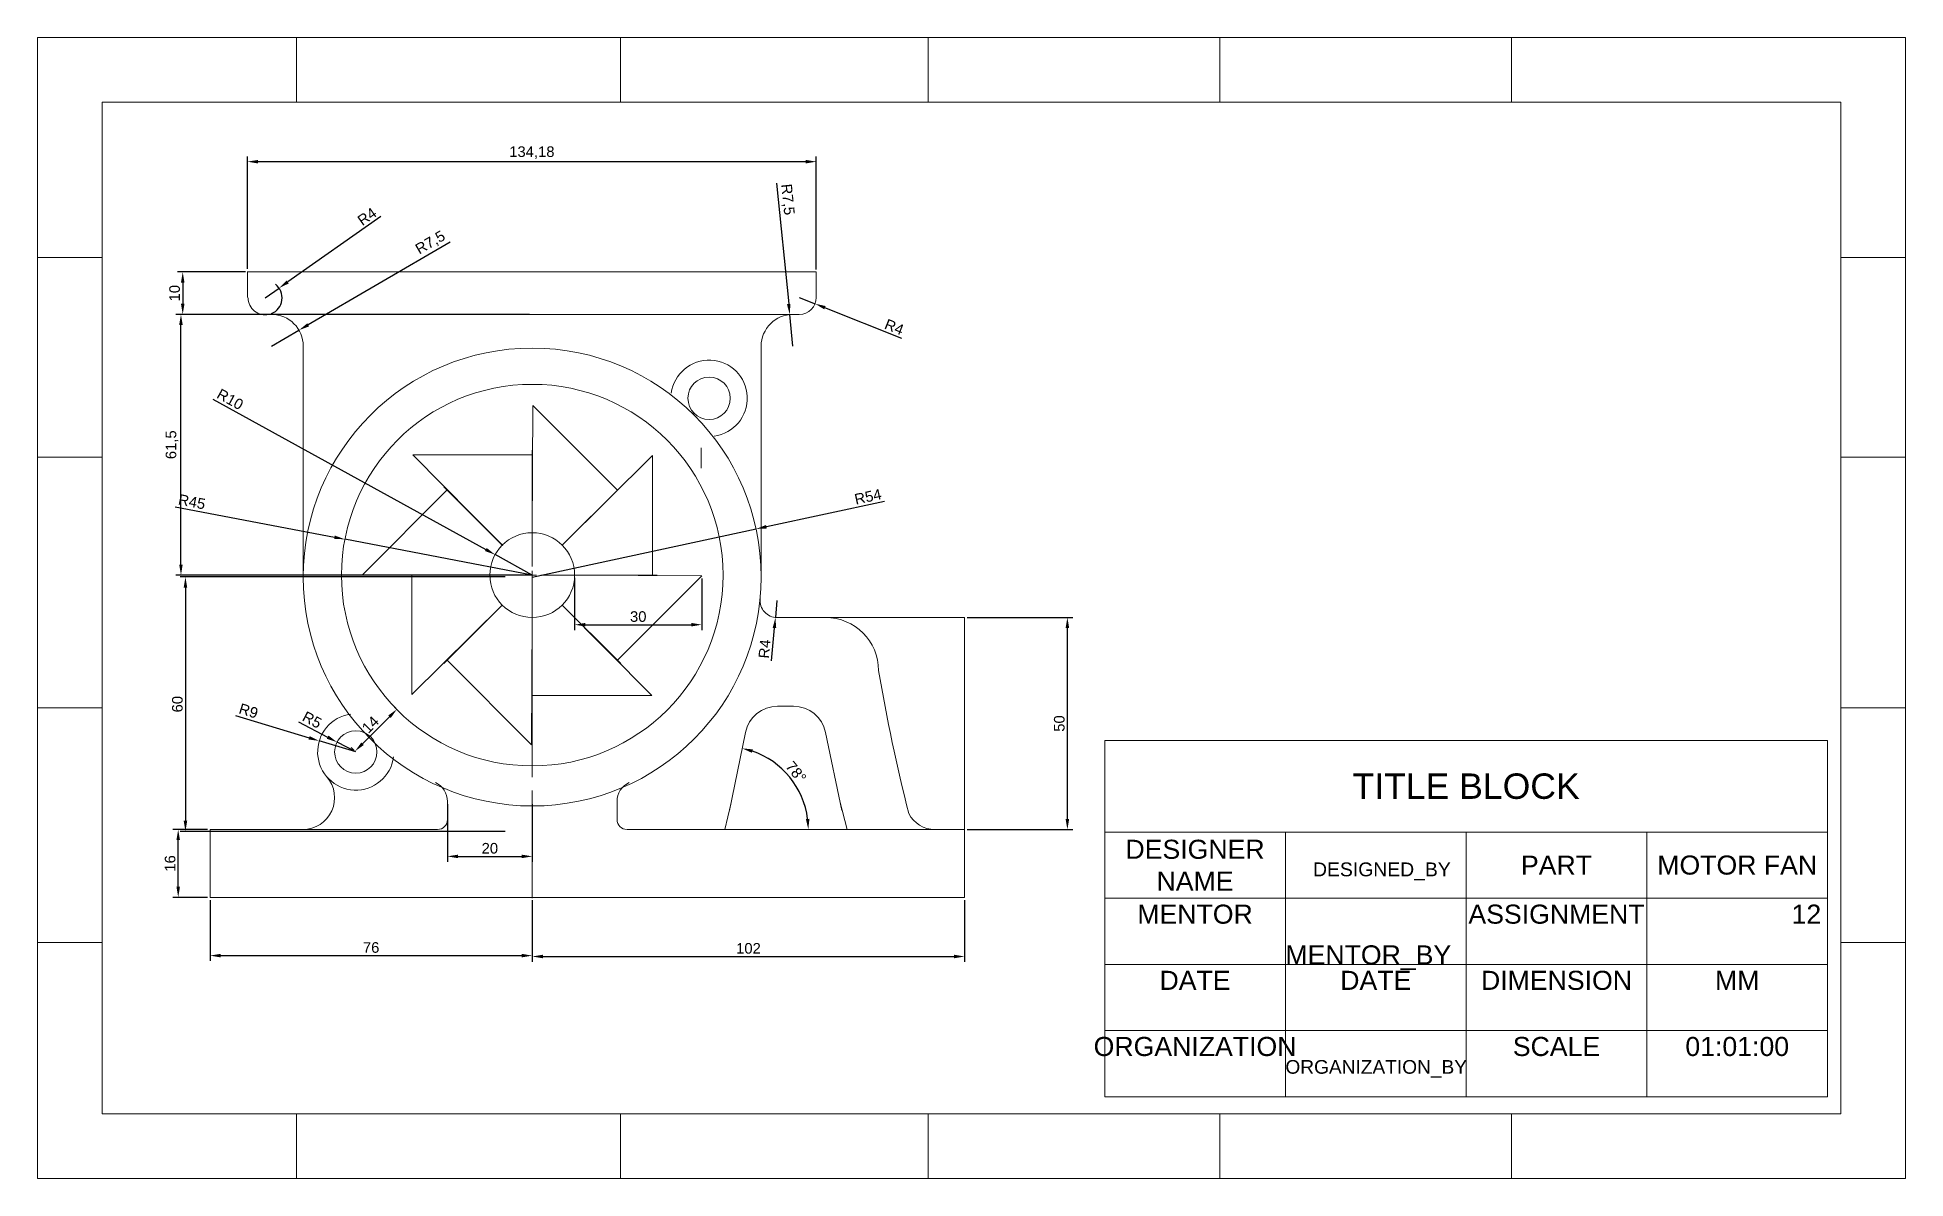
# Model space of a CAD drawing. Header units: millimetres. Extents: x 3435 to 3876, y 1802 to 2071.
import ezdxf

# ---------------------------------------------------------------- set-up
doc = ezdxf.new("R2010")
doc.units = ezdxf.units.MM
doc.linetypes.add('CENTER2', pattern=[28.575, 19.05, -3.175, 3.175, -3.175])
doc.layers.get('0').update_dxf_attribs({"color": 3, "lineweight": 0})
doc.layers.get('Defpoints').update_dxf_attribs({"color": 130, "lineweight": 5})
for name, color, linetype, lineweight, plot in [('outer body', 131, 'Continuous', 5, False), ('ring body', 170, 'Continuous', 5, False), ('ring layer', 200, 'Continuous', 5, False), ('spinnor', 122, 'Continuous', 15, False)]:
    doc.layers.add(name, color=color, linetype=linetype, lineweight=lineweight, plot=plot)
doc.styles.get("Standard").update_dxf_attribs({"font": 'arial.ttf'})
doc.dimstyles.new('ISO-25', dxfattribs={"dimtxt": 2.5, "dimasz": 2.5, "dimexe": 1.25, "dimexo": 0.625, "dimtad": 1, "dimtxsty": 'Standard', "dimcen": 2.5, "dimadec": 0, "dimazin": 0, "dimtfac": 1, "dimtmove": 0, "dimatfit": 3, "dimfxl": 1, "dimarcsym": 0})

# ---------------------------------------------------------------- blocks, each defined once
blk = doc.blocks.new('*U1')
at = {"color": 0, "linetype": 'CENTER2', "transparency": 16777216}
for p, q in [((0, 2), (0, 13.5)), ((-13.5, 0), (-2, 0)), ((2, 0), (13.5, 0)), ((0, -13.5), (0, -2))]:
    blk.add_line(p, q, dxfattribs=at)
at = {"color": 0, "linetype": 'Continuous', "transparency": 16777216}
for p, q in [((-1, 0), (1, 0)), ((0, -1), (0, 1))]:
    blk.add_line(p, q, dxfattribs=at)
blk = doc.blocks.new('*D6')
at = {"layer": 'Defpoints', "color": 0, "transparency": 16777216}
for p in [(3552.07, 1868.61), (3654.07, 1868.61), (3654.07, 1854.65)]:
    blk.add_point(p, dxfattribs=at)
at = {"layer": 'spinnor', "color": 0, "lineweight": -2, "transparency": 16777216}
for p, q in [((3552.07, 1867.98), (3552.07, 1853.4)), ((3654.07, 1867.98), (3654.07, 1853.4)), ((3554.57, 1854.65), (3651.57, 1854.65))]:
    blk.add_line(p, q, dxfattribs=at)
at = {"layer": 'spinnor', "color": 0, "transparency": 16777216}
for points in [[(3554.57, 1855.07), (3554.57, 1854.24), (3552.07, 1854.65)], [(3651.57, 1855.07), (3651.57, 1854.24), (3654.07, 1854.65)]]:
    blk.add_solid(points, dxfattribs=at)
at = {"layer": 'spinnor', "color": 0, "transparency": 16777216, "insert": (3603.07, 1856.56), "char_height": 2.5, "attachment_point": 5}
blk.add_mtext('102', dxfattribs=at)
blk = doc.blocks.new('*D7')
at = {"layer": 'Defpoints', "color": 0, "transparency": 16777216}
for p in [(3476.07, 1868.61), (3552.07, 1868.61), (3552.07, 1854.86)]:
    blk.add_point(p, dxfattribs=at)
at = {"layer": 'spinnor', "color": 0, "lineweight": -2, "transparency": 16777216}
for p, q in [((3476.07, 1867.98), (3476.07, 1853.61)), ((3552.07, 1867.98), (3552.07, 1853.61)), ((3478.57, 1854.86), (3549.57, 1854.86))]:
    blk.add_line(p, q, dxfattribs=at)
at = {"layer": 'spinnor', "color": 0, "transparency": 16777216}
for points in [[(3478.57, 1855.28), (3478.57, 1854.45), (3476.07, 1854.86)], [(3549.57, 1855.28), (3549.57, 1854.45), (3552.07, 1854.86)]]:
    blk.add_solid(points, dxfattribs=at)
at = {"layer": 'spinnor', "color": 0, "transparency": 16777216, "insert": (3514.07, 1856.76), "char_height": 2.5, "attachment_point": 5}
blk.add_mtext('76', dxfattribs=at)
blk = doc.blocks.new('*D8')
at = {"layer": 'Defpoints', "color": 0, "transparency": 16777216}
for p in [(3532.07, 1891.22), (3552.07, 1891.22), (3552.07, 1878.27)]:
    blk.add_point(p, dxfattribs=at)
at = {"layer": 'spinnor', "color": 0, "lineweight": -2, "transparency": 16777216}
for p, q in [((3532.07, 1890.59), (3532.07, 1877.02)), ((3552.07, 1890.59), (3552.07, 1877.02)), ((3534.57, 1878.27), (3549.57, 1878.27))]:
    blk.add_line(p, q, dxfattribs=at)
at = {"layer": 'spinnor', "color": 0, "transparency": 16777216}
for points in [[(3534.57, 1878.68), (3534.57, 1877.85), (3532.07, 1878.27)], [(3549.57, 1878.68), (3549.57, 1877.85), (3552.07, 1878.27)]]:
    blk.add_solid(points, dxfattribs=at)
at = {"layer": 'spinnor', "color": 0, "transparency": 16777216, "insert": (3542.07, 1880.17), "char_height": 2.5, "attachment_point": 5}
blk.add_mtext('20', dxfattribs=at)
blk = doc.blocks.new('*D9')
at = {"layer": 'Defpoints', "color": 0, "transparency": 16777216}
for p in [(3604.87, 1955.5), (3552.07, 1944.16)]:
    blk.add_point(p, dxfattribs=at)
at = {"layer": 'spinnor', "color": 0, "lineweight": -2, "transparency": 16777216}
for p, q in [((3635.18, 1962), (3607.31, 1956.02)), ((3552.07, 1944.16), (3604.87, 1955.5))]:
    blk.add_line(p, q, dxfattribs=at)
at = {"layer": 'spinnor', "color": 0, "transparency": 16777216}
blk.add_solid([(3607.22, 1956.43), (3607.4, 1955.61), (3604.87, 1955.5)], dxfattribs=at)
at = {"layer": 'spinnor', "color": 0, "transparency": 16777216, "insert": (3631.26, 1963.1), "char_height": 2.5, "attachment_point": 5, "rotation": 12.1165}
blk.add_mtext('R54', dxfattribs=at)
blk = doc.blocks.new('*D10')
at = {"layer": 'Defpoints', "color": 0, "transparency": 16777216}
for p in [(3507.87, 1953.07), (3552.07, 1944.61)]:
    blk.add_point(p, dxfattribs=at)
at = {"layer": 'spinnor', "color": 0, "lineweight": -2, "transparency": 16777216}
for p, q in [((3467.87, 1960.72), (3505.41, 1953.54)), ((3552.07, 1944.61), (3507.87, 1953.07))]:
    blk.add_line(p, q, dxfattribs=at)
at = {"layer": 'spinnor', "color": 0, "transparency": 16777216}
blk.add_solid([(3505.49, 1953.94), (3505.34, 1953.13), (3507.87, 1953.07)], dxfattribs=at)
at = {"layer": 'spinnor', "color": 0, "transparency": 16777216, "insert": (3471.78, 1961.9), "char_height": 2.5, "attachment_point": 5, "rotation": 349.1675}
blk.add_mtext('R45', dxfattribs=at)
blk = doc.blocks.new('*D11')
at = {"layer": 'Defpoints', "color": 0, "transparency": 16777216}
for p in [(3543.31, 1949.44), (3552.07, 1944.61)]:
    blk.add_point(p, dxfattribs=at)
at = {"layer": 'spinnor', "color": 0, "lineweight": -2, "transparency": 16777216}
for p, q in [((3476.73, 1986.14), (3541.12, 1950.64)), ((3552.07, 1944.61), (3543.31, 1949.44))]:
    blk.add_line(p, q, dxfattribs=at)
at = {"layer": 'spinnor', "color": 0, "transparency": 16777216}
blk.add_solid([(3541.32, 1951.01), (3540.92, 1950.28), (3543.31, 1949.44)], dxfattribs=at)
at = {"layer": 'spinnor', "color": 0, "transparency": 16777216, "insert": (3480.81, 1986.07), "char_height": 2.5, "attachment_point": 5, "rotation": 331.131}
blk.add_mtext('R10', dxfattribs=at)
blk = doc.blocks.new('*U12')
at = {"layer": 'outer body'}
for p, q in [((-10.66, -7.02), (10.66, 14.09)), ((10.66, 14.09), (10.66, -14.09)), ((-7.87, -14.09), (10.66, -14.09))]:
    blk.add_line(p, q, dxfattribs=at)
at = {"layer": 'spinnor'}
for p, q in [((-10.66, -7.02), (3.13, 6.77)), ((3.13, 6.77), (3.13, 6.63)), ((-7.73, -14.09), (10.66, -14.09))]:
    blk.add_line(p, q, dxfattribs=at)
blk = doc.blocks.new('*U13')
at = {"layer": 'outer body', "color": 0, "linetype": 'ByBlock', "lineweight": -2, "transparency": 16777216}
for p, rotation in [((3554.65, 1967.11), 45.00000000000001), ((3537.98, 1962.34), 90), ((3529.57, 1947.19), 135), ((3574.57, 1942.03), 315), ((3534.34, 1930.52), 180), ((3549.49, 1922.11), 225), ((3566.16, 1926.88), 270)]:
    blk.add_blockref('*U12', p, dxfattribs=dict(at, rotation=rotation))
blk.add_blockref('*U12', (3569.8, 1958.7), dxfattribs=at)
blk = doc.blocks.new('*D14')
at = {"layer": 'Defpoints', "color": 0, "transparency": 16777216}
for p in [(3612.81, 2006.07), (3613.57, 1998.61)]:
    blk.add_point(p, dxfattribs=at)
at = {"layer": 'outer body', "color": 0, "lineweight": -2, "transparency": 16777216}
for p, q in [((3609.65, 2037.07), (3612.56, 2008.56)), ((3613.57, 1998.61), (3612.81, 2006.07))]:
    blk.add_line(p, q, dxfattribs=at)
at = {"layer": 'outer body', "color": 0, "transparency": 16777216}
blk.add_solid([(3612.97, 2008.6), (3612.14, 2008.51), (3612.81, 2006.07)], dxfattribs=at)
at = {"layer": 'outer body', "color": 0, "transparency": 16777216, "insert": (3612.18, 2033.2), "char_height": 2.5, "attachment_point": 5, "rotation": 275.8114}
blk.add_mtext('R7,5', dxfattribs=at)
blk = doc.blocks.new('*D15')
at = {"layer": 'Defpoints', "color": 0, "transparency": 16777216}
for p in [(3615.07, 2010.11), (3618.78, 2008.62)]:
    blk.add_point(p, dxfattribs=at)
at = {"layer": 'outer body', "color": 0, "lineweight": -2, "transparency": 16777216}
for p, q in [((3615.07, 2010.11), (3618.78, 2008.62)), ((3639.21, 2000.41), (3621.1, 2007.69))]:
    blk.add_line(p, q, dxfattribs=at)
at = {"layer": 'outer body', "color": 0, "transparency": 16777216}
blk.add_solid([(3621.26, 2008.07), (3620.95, 2007.3), (3618.78, 2008.62)], dxfattribs=at)
at = {"layer": 'outer body', "color": 0, "transparency": 16777216, "insert": (3637.46, 2003.14), "char_height": 2.5, "attachment_point": 5, "rotation": 338.1212}
blk.add_mtext('R4', dxfattribs=at)
blk = doc.blocks.new('*D16')
at = {"layer": 'Defpoints', "color": 0, "transparency": 16777216}
for p in [(3497.05, 2002.38), (3490.57, 1998.61)]:
    blk.add_point(p, dxfattribs=at)
at = {"layer": 'outer body', "color": 0, "lineweight": -2, "transparency": 16777216}
for p, q in [((3532.72, 2023.15), (3499.21, 2003.64)), ((3490.57, 1998.61), (3497.05, 2002.38))]:
    blk.add_line(p, q, dxfattribs=at)
at = {"layer": 'outer body', "color": 0, "transparency": 16777216}
blk.add_solid([(3499, 2004), (3499.42, 2003.28), (3497.05, 2002.38)], dxfattribs=at)
at = {"layer": 'outer body', "color": 0, "transparency": 16777216, "insert": (3528.1, 2022.92), "char_height": 2.5, "attachment_point": 5, "rotation": 30.2149}
blk.add_mtext('R7,5', dxfattribs=at)
blk = doc.blocks.new('*D17')
at = {"layer": 'Defpoints', "color": 0, "transparency": 16777216}
for p in [(3489.07, 2010.01), (3492.34, 2012.31)]:
    blk.add_point(p, dxfattribs=at)
at = {"layer": 'outer body', "color": 0, "lineweight": -2, "transparency": 16777216}
for p, q in [((3516.34, 2029.17), (3494.39, 2013.75)), ((3489.07, 2010.01), (3492.34, 2012.31))]:
    blk.add_line(p, q, dxfattribs=at)
blk.add_arc((3489.07, 2010.01), 4, 291.6775, 52.9939, dxfattribs=at)
at = {"layer": 'outer body', "color": 0, "transparency": 16777216}
blk.add_solid([(3494.15, 2014.09), (3494.63, 2013.41), (3492.34, 2012.31)], dxfattribs=at)
at = {"layer": 'outer body', "color": 0, "transparency": 16777216, "insert": (3513.1, 2029.19), "char_height": 2.5, "attachment_point": 5, "rotation": 35.089}
blk.add_mtext('R4', dxfattribs=at)
blk = doc.blocks.new('*D18')
at = {"layer": 'Defpoints', "color": 0, "transparency": 16777216}
for p in [(3619.07, 2042.13), (3484.89, 2016.23), (3619.07, 2016.11)]:
    blk.add_point(p, dxfattribs=at)
at = {"layer": 'outer body', "color": 0, "lineweight": -2, "transparency": 16777216}
for p, q in [((3484.89, 2016.85), (3484.89, 2043.38)), ((3487.39, 2042.13), (3616.57, 2042.13)), ((3619.07, 2016.73), (3619.07, 2043.38))]:
    blk.add_line(p, q, dxfattribs=at)
at = {"layer": 'outer body', "color": 0, "transparency": 16777216}
for points in [[(3487.39, 2042.54), (3487.39, 2041.71), (3484.89, 2042.13)], [(3616.57, 2042.54), (3616.57, 2041.71), (3619.07, 2042.13)]]:
    blk.add_solid(points, dxfattribs=at)
at = {"layer": 'outer body', "color": 0, "transparency": 16777216, "insert": (3551.98, 2044.26), "char_height": 2.5, "attachment_point": 5}
blk.add_mtext('134,18', dxfattribs=at)
blk = doc.blocks.new('*D19')
at = {"layer": 'Defpoints', "color": 0, "transparency": 16777216}
for p in [(3485.07, 2016.11), (3469.62, 2006.11), (3490.57, 2006.11)]:
    blk.add_point(p, dxfattribs=at)
at = {"layer": 'outer body', "color": 0, "lineweight": -2, "transparency": 16777216}
for p, q in [((3484.44, 2016.11), (3468.37, 2016.11)), ((3469.62, 2013.61), (3469.62, 2008.61)), ((3489.94, 2006.11), (3468.37, 2006.11))]:
    blk.add_line(p, q, dxfattribs=at)
at = {"layer": 'outer body', "color": 0, "transparency": 16777216}
for points in [[(3469.21, 2013.61), (3470.04, 2013.61), (3469.62, 2016.11)], [(3469.21, 2008.61), (3470.04, 2008.61), (3469.62, 2006.11)]]:
    blk.add_solid(points, dxfattribs=at)
at = {"layer": 'outer body', "color": 0, "transparency": 16777216, "insert": (3467.72, 2011.11), "char_height": 2.5, "attachment_point": 5, "rotation": 90}
blk.add_mtext('10', dxfattribs=at)
blk = doc.blocks.new('*D20')
at = {"layer": 'Defpoints', "color": 0, "transparency": 16777216}
for p in [(3468.56, 1884.61), (3476.07, 1884.61), (3476.07, 1868.61)]:
    blk.add_point(p, dxfattribs=at)
at = {"layer": 'outer body', "color": 0, "lineweight": -2, "transparency": 16777216}
for p, q in [((3475.44, 1884.61), (3467.31, 1884.61)), ((3468.56, 1871.11), (3468.56, 1882.11)), ((3475.44, 1868.61), (3467.31, 1868.61))]:
    blk.add_line(p, q, dxfattribs=at)
at = {"layer": 'outer body', "color": 0, "transparency": 16777216}
for points in [[(3468.14, 1882.11), (3468.97, 1882.11), (3468.56, 1884.61)], [(3468.14, 1871.11), (3468.97, 1871.11), (3468.56, 1868.61)]]:
    blk.add_solid(points, dxfattribs=at)
at = {"layer": 'outer body', "color": 0, "transparency": 16777216, "insert": (3466.66, 1876.61), "char_height": 2.5, "attachment_point": 5, "rotation": 90}
blk.add_mtext('16', dxfattribs=at)
blk = doc.blocks.new('*D21')
at = {"layer": 'Defpoints', "color": 0, "transparency": 16777216}
for p in [(3546.3, 1944.17), (3470.27, 1884.17), (3546.3, 1884.17)]:
    blk.add_point(p, dxfattribs=at)
at = {"layer": 'outer body', "color": 0, "lineweight": -2, "transparency": 16777216}
for p, q in [((3545.68, 1944.17), (3469.02, 1944.17)), ((3470.27, 1941.67), (3470.27, 1886.67)), ((3545.68, 1884.17), (3469.02, 1884.17))]:
    blk.add_line(p, q, dxfattribs=at)
at = {"layer": 'outer body', "color": 0, "transparency": 16777216}
for points in [[(3469.85, 1941.67), (3470.68, 1941.67), (3470.27, 1944.17)], [(3469.85, 1886.67), (3470.68, 1886.67), (3470.27, 1884.17)]]:
    blk.add_solid(points, dxfattribs=at)
at = {"layer": 'outer body', "color": 0, "transparency": 16777216, "insert": (3468.37, 1914.17), "char_height": 2.5, "attachment_point": 5, "rotation": 90}
blk.add_mtext('60', dxfattribs=at)
blk = doc.blocks.new('*D22')
at = {"layer": 'Defpoints', "color": 0, "transparency": 16777216}
for p in [(3469.21, 2006.11), (3552.07, 2006.11), (3552.07, 1944.61)]:
    blk.add_point(p, dxfattribs=at)
at = {"layer": 'outer body', "color": 0, "lineweight": -2, "transparency": 16777216}
for p, q in [((3551.44, 2006.11), (3467.96, 2006.11)), ((3469.21, 1947.11), (3469.21, 2003.61)), ((3551.44, 1944.61), (3467.96, 1944.61))]:
    blk.add_line(p, q, dxfattribs=at)
at = {"layer": 'outer body', "color": 0, "transparency": 16777216}
for points in [[(3468.79, 2003.61), (3469.62, 2003.61), (3469.21, 2006.11)], [(3468.79, 1947.11), (3469.62, 1947.11), (3469.21, 1944.61)]]:
    blk.add_solid(points, dxfattribs=at)
at = {"layer": 'outer body', "color": 0, "transparency": 16777216, "insert": (3467.08, 1975.36), "char_height": 2.5, "attachment_point": 5, "rotation": 90}
blk.add_mtext('61,5', dxfattribs=at)
blk = doc.blocks.new('*D23')
at = {"layer": 'Defpoints', "color": 0, "transparency": 16777216}
for p in [(3602.38, 1907.52), (3615.2, 1893.21), (3598.57, 1889.09), (3574.42, 1884.61), (3654.07, 1884.61)]:
    blk.add_point(p, dxfattribs=at)
at = {"layer": 'outer body', "color": 0, "lineweight": -2, "transparency": 16777216}
blk.add_arc((3597.64, 1884.61), 19.55, 7.3317, 70.9991, dxfattribs=at)
at = {"layer": 'outer body', "color": 0, "transparency": 16777216}
for points in [[(3603.9, 1902.69), (3604.12, 1903.5), (3601.6, 1903.75)], [(3617.45, 1887.13), (3616.62, 1887.08), (3617.19, 1884.61)]]:
    blk.add_solid(points, dxfattribs=at)
at = {"layer": 'outer body', "color": 0, "transparency": 16777216, "insert": (3614.28, 1898.16), "char_height": 2.5, "attachment_point": 5, "rotation": 309.1654}
blk.add_mtext('78°', dxfattribs=at)
blk = doc.blocks.new('*D24')
at = {"layer": 'Defpoints', "color": 0, "transparency": 16777216}
for p in [(3654.07, 1934.61), (3678.3, 1934.61), (3654.07, 1884.61)]:
    blk.add_point(p, dxfattribs=at)
at = {"layer": 'outer body', "color": 0, "lineweight": -2, "transparency": 16777216}
for p, q in [((3654.69, 1934.61), (3679.55, 1934.61)), ((3678.3, 1887.11), (3678.3, 1932.11)), ((3654.69, 1884.61), (3679.55, 1884.61))]:
    blk.add_line(p, q, dxfattribs=at)
at = {"layer": 'outer body', "color": 0, "transparency": 16777216}
for points in [[(3677.88, 1932.11), (3678.72, 1932.11), (3678.3, 1934.61)], [(3677.88, 1887.11), (3678.72, 1887.11), (3678.3, 1884.61)]]:
    blk.add_solid(points, dxfattribs=at)
at = {"layer": 'outer body', "color": 0, "transparency": 16777216, "insert": (3676.4, 1909.61), "char_height": 2.5, "attachment_point": 5, "rotation": 90}
blk.add_mtext('50', dxfattribs=at)
blk = doc.blocks.new('*D25')
at = {"layer": 'Defpoints', "color": 0, "transparency": 16777216}
for p in [(3609.8, 1938.61), (3609.43, 1934.63)]:
    blk.add_point(p, dxfattribs=at)
at = {"layer": 'outer body', "color": 0, "lineweight": -2, "transparency": 16777216}
for p, q in [((3609.8, 1938.61), (3609.43, 1934.63)), ((3608.49, 1924.4), (3609.2, 1932.14))]:
    blk.add_line(p, q, dxfattribs=at)
at = {"layer": 'outer body', "color": 0, "transparency": 16777216}
blk.add_solid([(3608.79, 1932.17), (3609.62, 1932.1), (3609.43, 1934.63)], dxfattribs=at)
at = {"layer": 'outer body', "color": 0, "transparency": 16777216, "insert": (3606.86, 1927.2), "char_height": 2.5, "attachment_point": 5, "rotation": 84.7117}
blk.add_mtext('R4', dxfattribs=at)
blk = doc.blocks.new('*D26')
at = {"layer": 'Defpoints', "color": 0, "transparency": 16777216}
for p in [(3506.02, 1905.22), (3510.44, 1902.89)]:
    blk.add_point(p, dxfattribs=at)
at = {"layer": 'outer body', "color": 0, "lineweight": -2, "transparency": 16777216}
for p, q in [((3496.91, 1910.03), (3503.81, 1906.39)), ((3510.44, 1902.89), (3506.02, 1905.22))]:
    blk.add_line(p, q, dxfattribs=at)
at = {"layer": 'outer body', "color": 0, "transparency": 16777216}
blk.add_solid([(3504, 1906.76), (3503.61, 1906.02), (3506.02, 1905.22)], dxfattribs=at)
at = {"layer": 'outer body', "color": 0, "transparency": 16777216, "insert": (3500.14, 1910.47), "char_height": 2.5, "attachment_point": 5, "rotation": 332.2135}
blk.add_mtext('R5', dxfattribs=at)
blk = doc.blocks.new('*D27')
at = {"layer": 'Defpoints', "color": 0, "transparency": 16777216}
for p in [(3501.83, 1905.51), (3510.44, 1902.89)]:
    blk.add_point(p, dxfattribs=at)
at = {"layer": 'outer body', "color": 0, "lineweight": -2, "transparency": 16777216}
for p, q in [((3482.06, 1911.53), (3499.44, 1906.24)), ((3510.44, 1902.89), (3501.83, 1905.51))]:
    blk.add_line(p, q, dxfattribs=at)
at = {"layer": 'outer body', "color": 0, "transparency": 16777216}
blk.add_solid([(3499.56, 1906.64), (3499.32, 1905.84), (3501.83, 1905.51)], dxfattribs=at)
at = {"layer": 'outer body', "color": 0, "transparency": 16777216, "insert": (3485.15, 1912.58), "char_height": 2.5, "attachment_point": 5, "rotation": 343.075}
blk.add_mtext('R9', dxfattribs=at)
blk = doc.blocks.new('*D28')
at = {"layer": 'Defpoints', "color": 0, "transparency": 16777216}
for p in [(3520.16, 1912.98), (3520.33, 1912.8), (3510.44, 1902.89)]:
    blk.add_point(p, dxfattribs=at)
at = {"layer": 'outer body', "color": 0, "lineweight": -2, "transparency": 16777216}
for p, q in [((3519.89, 1913.25), (3519.27, 1913.86)), ((3512.04, 1904.84), (3518.39, 1911.21)), ((3510, 1903.33), (3509.39, 1903.95))]:
    blk.add_line(p, q, dxfattribs=at)
at = {"layer": 'outer body', "color": 0, "transparency": 16777216}
for points in [[(3518.1, 1911.5), (3518.69, 1910.91), (3520.16, 1912.98)], [(3511.74, 1905.13), (3512.33, 1904.54), (3510.27, 1903.07)]]:
    blk.add_solid(points, dxfattribs=at)
at = {"layer": 'outer body', "color": 0, "transparency": 16777216, "insert": (3513.88, 1909.35), "char_height": 2.5, "attachment_point": 5, "rotation": 45.0623}
blk.add_mtext('14', dxfattribs=at)
blk = doc.blocks.new('*D29')
at = {"layer": 'Defpoints', "color": 0, "transparency": 16777216}
for p in [(3562.07, 1944.61), (3592.07, 1944.45), (3592.07, 1932.91)]:
    blk.add_point(p, dxfattribs=at)
at = {"layer": 'outer body', "color": 0, "lineweight": -2, "transparency": 16777216}
for p, q in [((3562.07, 1943.98), (3562.07, 1931.66)), ((3592.07, 1943.83), (3592.07, 1931.66)), ((3564.57, 1932.91), (3589.57, 1932.91))]:
    blk.add_line(p, q, dxfattribs=at)
at = {"layer": 'outer body', "color": 0, "transparency": 16777216}
for points in [[(3564.57, 1933.33), (3564.57, 1932.5), (3562.07, 1932.91)], [(3589.57, 1933.33), (3589.57, 1932.5), (3592.07, 1932.91)]]:
    blk.add_solid(points, dxfattribs=at)
at = {"layer": 'outer body', "color": 0, "transparency": 16777216, "insert": (3577.07, 1934.82), "char_height": 2.5, "attachment_point": 5}
blk.add_mtext('30', dxfattribs=at)
blk = doc.blocks.new('*T32')
at = {"layer": 'Defpoints', "color": 0, "linetype": 'ByBlock', "lineweight": -2, "transparency": 16777216}
for p, q in [((0, 0), (170.52, 0)), ((0, 0), (0, -84.01)), ((170.52, 0), (170.52, -84.01)), ((0, -21.6), (170.52, -21.6)), ((42.63, -21.6), (42.63, -84.01)), ((85.26, -21.6), (85.26, -84.01)), ((127.89, -21.6), (127.89, -84.01)), ((0, -37.2), (170.52, -37.2)), ((0, -52.81), (170.52, -52.81)), ((0, -68.41), (170.52, -68.41)), ((0, -84.01), (170.52, -84.01))]:
    blk.add_line(p, q, dxfattribs=at)
at = {"layer": 'Defpoints', "color": 0, "transparency": 16777216}
for s, insert, char_height, width, attachment_point in [('TITLE BLOCK', (85.26, -10.8), 6, 167.5217, 5), ('DESIGNER NAME', (21.32, -29.4), 4.5, 39.6304, 5), ('PART', (106.58, -29.4), 4.5, 39.6304, 5), ('MOTOR FAN', (149.21, -29.4), 4.5, 39.6304, 5), ('MENTOR ', (21.32, -38.7), 4.5, 39.6304, 2), ('ASSIGNMENT', (106.58, -38.7), 4.5, 39.6304, 2), ('12', (169.02, -38.7), 4.5, 39.6304, 3), ('DATE', (21.32, -54.31), 4.5, 39.6304, 2), ('DATE', (63.95, -54.31), 4.5, 39.6304, 2), ('DIMENSION', (106.58, -54.31), 4.5, 39.6304, 2), ('MM', (149.21, -54.31), 4.5, 39.6304, 2), ('ORGANIZATION', (21.32, -69.91), 4.5, 39.6304, 2), ('SCALE', (106.58, -69.91), 4.5, 39.6304, 2), ('01:01:00', (149.21, -69.91), 4.5, 39.6304, 2)]:
    blk.add_mtext(s, dxfattribs=dict(at, insert=insert, char_height=char_height, width=width, attachment_point=attachment_point))

msp = doc.modelspace()

# ---------------------------------------------------------------- linework, layer by layer
for p, q in [((3484.893, 2010.127), (3484.893, 2016.225)), ((3552.068, 2016.108), (3485.068, 2016.108)), ((3485.068, 2016.108), (3619.068, 2016.108)), ((3619.068, 2016.108), (3619.068, 2010.108)), ((3490.568, 2006.108), (3488.187, 2006.108)), ((3615.068, 2006.108), (3488.187, 2006.108)), ((3498.068, 2006.108), (3606.068, 2006.108)), ((3615.068, 2006.108), (3613.568, 2006.108)), ((3498.068, 1944.608), (3498.068, 1998.608)), ((3606.068, 1946.108), (3606.068, 1998.608)), ((3606.068, 1944.608), (3606.068, 1946.108)), ((3654.068, 1884.608), (3654.068, 1934.608)), ((3609.933, 1913.677), (3613.704, 1913.677)), ((3598.568, 1889.089), (3602.375, 1907.52)), ((3625.068, 1889.089), (3621.262, 1907.52)), ((3532.068, 1886.962), (3532.068, 1891.215)), ((3532.068, 1891.215), (3532.068, 1886.962)), ((3572.068, 1891.215), (3572.068, 1886.962)), ((3598.878, 1890.588), (3597.52, 1884.608)), ((3624.618, 1891.269), (3626.331, 1884.608)), ((3476.068, 1868.608), (3476.068, 1884.608)), ((3476.068, 1884.608), (3510.516, 1884.608)), ((3491.318, 1884.608), (3529.714, 1884.608)), ((3574.423, 1884.608), (3596.879, 1884.608)), ((3654.068, 1884.608), (3574.423, 1884.608)), ((3654.068, 1868.608), (3654.068, 1884.608)), ((3552.068, 1868.608), (3476.068, 1868.608)), ((3505.74, 1868.608), (3552.068, 1868.608)), ((3552.068, 1868.608), (3654.068, 1868.608))]:
    msp.add_line(p, q)
at = {"linetype": 'CENTER2'}
msp.add_line((3552.068, 1944.608), (3552.068, 1862.372), dxfattribs=at)
for centre in [(3593.788, 1986.328), (3510.444, 1902.893)]:
    msp.add_circle(centre, 5)
for centre, radius, start, end in [((3489.068, 2010.01), 4, 180, 282.72499), ((3615.068, 2010.108), 4, 270, 0), ((3490.568, 1998.608), 7.5, 0, 90), ((3613.568, 1998.608), 7.5, 90, 180), ((3593.788, 1986.328), 9, 277.53431, 172.46569), ((3609.933, 1905.959), 7.717, 90, 168.33082), ((3613.704, 1905.959), 7.717, 11.66918, 90), ((3510.444, 1902.893), 9, 97.5966, 352.52798), ((3527.145, 1891.215), 4.923, 0, 64.97713), ((3576.992, 1891.215), 4.923, 115.02287, 180), ((3529.714, 1886.962), 2.354, 270, 0), ((3574.423, 1886.962), 2.354, 180, 270), ((3647.068, 1891.608), 7, 207.62094, 270)]:
    msp.add_arc(centre, radius, start, end)
at = {"layer": 'Defpoints'}
for p, q in [((3496.452, 2071.447), (3496.452, 2056.156)), ((3572.874, 2056.156), (3572.874, 2071.447)), ((3572.874, 2071.447), (3645.475, 2071.447)), ((3645.475, 2071.447), (3645.475, 2056.156)), ((3714.255, 2056.156), (3714.255, 2071.447)), ((3714.255, 2071.447), (3783.035, 2071.447)), ((3783.035, 2071.447), (3783.035, 2056.156)), ((3496.452, 2056.156), (3572.874, 2056.156)), ((3645.475, 2056.156), (3714.255, 2056.156)), ((3435.336, 2019.548), (3450.627, 2019.548)), ((3450.627, 2019.548), (3450.627, 1972.462)), ((3860.737, 2019.548), (3876.028, 2019.548)), ((3876.028, 2019.548), (3876.028, 1972.462)), ((3450.627, 1972.462), (3435.336, 1972.462)), ((3435.336, 1972.462), (3435.336, 1913.286)), ((3876.028, 1972.462), (3860.737, 1972.462)), ((3860.737, 1972.462), (3860.737, 1913.286)), ((3654.068, 1934.608), (3609.802, 1934.608)), ((3435.336, 1913.286), (3450.627, 1913.286)), ((3450.627, 1913.286), (3450.627, 1857.927)), ((3860.737, 1913.286), (3876.028, 1913.286)), ((3876.028, 1913.286), (3876.028, 1857.927)), ((3450.627, 1857.927), (3435.336, 1857.927)), ((3876.028, 1857.927), (3860.737, 1857.927)), ((3496.452, 1817.553), (3496.452, 1802.262)), ((3572.874, 1802.262), (3572.874, 1817.553)), ((3572.874, 1817.553), (3645.475, 1817.553)), ((3645.475, 1817.553), (3645.475, 1802.262)), ((3714.255, 1802.262), (3714.255, 1817.553)), ((3714.255, 1817.553), (3783.035, 1817.553)), ((3783.035, 1817.553), (3783.035, 1802.262)), ((3496.452, 1802.262), (3572.874, 1802.262)), ((3645.475, 1802.262), (3714.255, 1802.262))]:
    msp.add_line(p, q, dxfattribs=at)
for points in [[(3435.336, 2071.447), (3876.028, 2071.447), (3876.028, 1802.262), (3435.336, 1802.262)], [(3450.627, 2056.156), (3860.737, 2056.156), (3860.737, 1817.553), (3450.627, 1817.553)]]:
    msp.add_lwpolyline(points, close=True, dxfattribs=at)
at = {"layer": 'outer body'}
msp.add_line((3591.928, 1974.608), (3591.928, 1969.827), dxfattribs=at)
msp.add_arc((3609.802, 1938.608), 4, 174.50596, 270, dxfattribs=at)
at = {"layer": 'ring body'}
for centre, radius, start, end in [((3621.262, 1922.108), 12.5, 0, 90), ((4091.435, 2000.841), 464.396, 189.76099, 194.01663)]:
    msp.add_arc(centre, radius, start, end, dxfattribs=at)
at = {"layer": 'ring layer'}
for centre, radius in [((3552.068, 1944.161), 54), ((3552.068, 1944.608), 45)]:
    msp.add_circle(centre, radius, dxfattribs=at)
msp.add_arc((3497.957, 1892.108), 7.5, 270, 40.81701, dxfattribs=at)
at = {"layer": 'spinnor'}
for p, q in [((3590.028, 1982.568), (3590.252, 1982.792)), ((3606.067, 1944.608), (3606.068, 1944.608))]:
    msp.add_line(p, q, dxfattribs=at)
msp.add_circle((3552.068, 1944.608), 10, dxfattribs=at)

# ---------------------------------------------------------------- block references
at = {"linetype": 'CENTER2'}
msp.add_blockref('*U1', (3552.068, 1944.608), dxfattribs=at)
msp.add_blockref('*T32', (3687.094, 1905.593))
at = {"layer": 'outer body'}
msp.add_blockref('*U13', (0, 0), dxfattribs=at)

# ---------------------------------------------------------------- texts
at = {"layer": 'Defpoints'}
for tag, p, height in [('DESIGNED_BY', (3736.246, 1873.567), 3.269), ('MENTOR_BY', (3729.724, 1852.788), 4.5), ('ORGANIZATION_BY', (3729.724, 1827.004), 3.228)]:
    msp.add_attdef(tag, p, '', height=height, dxfattribs=at)

# ---------------------------------------------------------------- dimensions: what is measured, and where the dimension line sits
at = {"layer": 'outer body'}
for base, p1, p2, picture, middle in [((3619.0685, 2042.1278), (3484.8928, 2016.2253), (3619.0685, 2016.1083), '*D18', (3551.9806, 2044.2552)), ((3592.068, 1932.915), (3562.068, 1944.608), (3592.068, 1944.454), '*D29', (3577.068, 1934.817))]:
    dim = msp.add_linear_dim(base=base, p1=p1, p2=p2, dimstyle='ISO-25', dxfattribs=at)
    dim.commit()
    dim.dimension.update_dxf_attribs({"geometry": picture, "text_midpoint": middle})
for center, mpoint, picture, middle in [((3613.568, 1998.608), (3612.809, 2006.07), '*D14', (3610.07, 2032.986)), ((3489.068, 2010.01), (3492.342, 2012.309), '*D17', (3514.181, 2027.652)), ((3490.568, 1998.608), (3497.05, 2002.383), '*D16', (3529.17, 2021.088)), ((3615.068, 2010.108), (3618.78, 2008.618), '*D15', (3636.762, 2001.397)), ((3510.444, 1902.893), (3501.834, 1905.514), '*D27', (3484.592, 1910.76))]:
    dim = msp.add_radius_dim(center=center, mpoint=mpoint, dimstyle='ISO-25', dxfattribs=at)
    dim.commit()
    dim.dimension.update_dxf_attribs({"geometry": picture, "text_midpoint": middle, "dimtype": 164})
for base, p1, p2, picture, middle in [((3469.625, 2006.108), (3485.068, 2016.108), (3490.568, 2006.108), '*D19', (3467.723, 2011.108)), ((3470.266, 1884.165), (3546.3, 1944.165), (3546.3, 1884.165), '*D21', (3468.365, 1914.165)), ((3678.3, 1934.608), (3654.068, 1884.608), (3654.068, 1934.608), '*D24', (3676.398, 1909.608)), ((3468.557, 1884.608), (3476.068, 1868.608), (3476.068, 1884.608), '*D20', (3466.655, 1876.608))]:
    dim = msp.add_linear_dim(base=base, p1=p1, p2=p2, angle=90, dimstyle='ISO-25', dxfattribs=at)
    dim.commit()
    dim.dimension.update_dxf_attribs({"geometry": picture, "text_midpoint": middle})
dim = msp.add_linear_dim(base=(3469.208, 2006.108), p1=(3552.068, 1944.608), p2=(3552.068, 2006.108), angle=90, dimstyle='ISO-25', dxfattribs=at)
dim.commit()
dim.dimension.update_dxf_attribs({"geometry": '*D22', "text_midpoint": (3469.208, 1975.358), "dimtype": 160})
for center, mpoint, picture, middle in [((3609.802, 1938.608), (3609.433, 1934.625), '*D25', (3606.863, 1927.195)), ((3510.444, 1902.893), (3506.021, 1905.224), '*D26', (3500.137, 1910.468))]:
    dim = msp.add_radius_dim(center=center, mpoint=mpoint, dimstyle='ISO-25', dxfattribs=at)
    dim.commit()
    dim.dimension.update_dxf_attribs({"geometry": picture, "text_midpoint": middle})
dim = msp.add_aligned_dim(p1=(3510.444, 1902.893), p2=(3520.333, 1912.804), distance=0.246, dimstyle='ISO-25', dxfattribs=at)
dim.commit()
dim.dimension.update_dxf_attribs({"geometry": '*D28', "text_midpoint": (3513.884, 1909.35)})
dim = msp.add_angular_dim_2l(base=(3615.198, 1893.212), line1=((3654.068, 1884.608), (3574.423, 1884.608)), line2=((3598.568, 1889.089), (3602.375, 1907.52)), dimstyle='ISO-25', dxfattribs=at)
dim.commit()
dim.dimension.update_dxf_attribs({"geometry": '*D23', "text_midpoint": (3614.275, 1898.156)})
at = {"layer": 'spinnor'}
for center, mpoint, picture, middle in [((3552.068, 1944.608), (3543.311, 1949.436), '*D11', (3479.889, 1984.402)), ((3552.068, 1944.608), (3507.87, 1953.066), '*D10', (3471.424, 1960.039)), ((3552.068, 1944.161), (3604.866, 1955.496), '*D9', (3631.656, 1961.247))]:
    dim = msp.add_radius_dim(center=center, mpoint=mpoint, dimstyle='ISO-25', dxfattribs=at)
    dim.commit()
    dim.dimension.update_dxf_attribs({"geometry": picture, "text_midpoint": middle, "dimtype": 164})
for base, p1, p2, picture, middle in [((3552.068, 1878.266), (3532.068, 1891.215), (3552.068, 1891.215), '*D8', (3542.068, 1880.167)), ((3552.068, 1854.863), (3476.068, 1868.608), (3552.068, 1868.608), '*D7', (3514.068, 1856.764)), ((3654.068, 1854.655), (3552.068, 1868.608), (3654.068, 1868.608), '*D6', (3603.068, 1856.556))]:
    dim = msp.add_linear_dim(base=base, p1=p1, p2=p2, dimstyle='ISO-25', dxfattribs=at)
    dim.commit()
    dim.dimension.update_dxf_attribs({"geometry": picture, "text_midpoint": middle})

doc.saveas('drawing.dxf')
